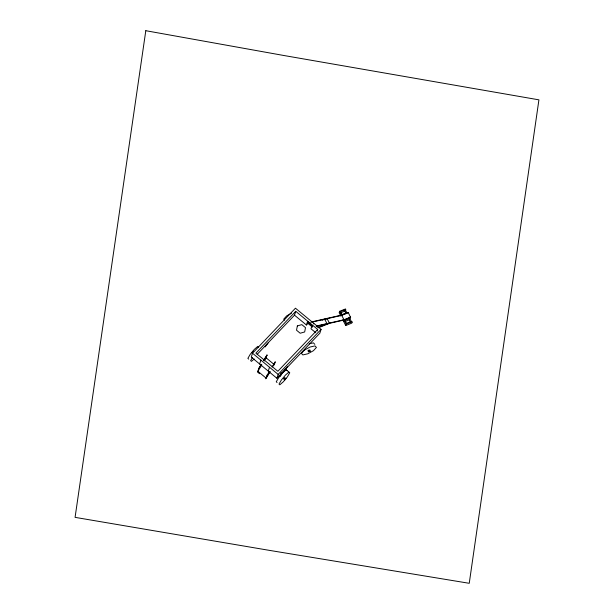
<?xml version="1.0" encoding="UTF-8"?>
<svg xmlns="http://www.w3.org/2000/svg" width="614" height="614" viewBox="0 0 614 614"><rect width="100%" height="100%" fill="white"/><g stroke="black" fill="none" stroke-linecap="round" stroke-linejoin="round"><path stroke-width="0.92" d="M252.515 353.234L251.264 357.095L276.906 378.255L319.84 333.218L321.084 329.357L295.449 308.197L252.515 353.234L278.15 374.394L276.906 378.255M259.622 363.995L260.866 360.134M263.467 360.602L266.1 357.839L267.036 354.946L263.797 360.257M268.264 371.125L269.508 367.264M267.067 375.215L266.131 378.109L257.888 371.309L258.824 368.415L261.311 364.332M272.37 366.712L274.343 364.639L275.272 361.746L272.04 367.057M257.189 354.316L294.497 315.182L295.748 311.321L317.722 329.449L317.223 331M279.04 375.453L279.953 376.213L281.074 372.736M282.317 372.038L281.742 373.811L285.495 368.776M294.497 315.182L306.401 324.998L307.437 321.782L312.019 325.558L310.983 328.782L315.788 332.742M308.458 321.782L307.936 323.394L306.401 324.998M313.554 323.954L313.762 323.309M345.828 309.456L345.521 308.949L339.626 311.298L339.158 312.749L340.839 316.003M345.966 313.409L344.784 311.114L345.252 309.671L340.425 311.597L341.998 314.644L346.826 312.718L345.252 309.671M343.656 321.467L344.124 320.017L350.663 317.123L344.231 319.694L316.34 326.003M350.563 317.446L348.268 312.48L341.829 315.051L311.144 321.989M346.227 324.085L352.129 321.728L352.428 322.243L351.661 323.179L345.759 325.535L346.227 324.085L339.626 311.298M350.464 322.12L349.282 319.833L349.75 318.382L344.922 320.308L346.503 323.363L351.331 321.437L349.75 318.382M252.507 357.409L250.627 360.641L251.433 361.377L254.211 358.983M258.77 368.577L261.119 364.731M263.928 360.119L266.983 355.107M261.802 364.808L257.473 372L259.53 373.696M264.166 361.009L266.154 357.678M267.013 375.377L269.354 371.531M266.184 377.948L270.045 371.608M265.708 378.8L269.991 371.769M265.286 346.288L266.898 344.132M265.156 346.918L268.433 342.528M283.123 372.406L287.498 366.543M295.748 311.321L255.877 353.142L277.85 371.27L317.722 329.449M278.15 374.394L321.084 329.357M279.953 376.213L281.488 374.601M288.948 372.061L285.472 375.054L281.358 380.02L279.017 384.057L279.815 384.801L283.292 381.808L287.406 376.835L289.747 372.798L286.201 369.797L282.724 372.782L278.61 377.756L276.269 381.793L277.067 382.53M291.512 313.217L286.692 315.88L283.722 319.15L284.673 320.155M310.116 322.527L307.936 323.394L312.511 327.17M322.143 320.247L324.706 319.219L327.101 323.87L317.714 327.615M340.762 312.726L344.784 311.114M324.568 319.694L327.139 318.674L329.534 323.317L318.428 327.753M348.161 312.802L341.729 315.366L311.935 322.112M345.26 321.437L349.282 319.833M316.164 326.349L344.124 320.017M309.272 343.794L313.424 342.858L314.852 344.362M253.098 351.177L251.817 352.804M309.993 349.988L308.52 350.21L307.852 350.84L308.251 351.047M266.1 357.839L274.343 364.639M286.201 369.797L286.999 370.534M258.617 347.11L257.819 346.373L254.342 349.366L250.228 354.332L247.879 358.369L248.685 359.113M350.026 317.661L350.325 318.175M342.858 319.917L345.759 325.535M311.313 324.844L312.112 326.395M145.802 30.7L75.077 517.356L269.431 550.374L469.242 583.3L538.923 99.844L283.538 55.444L145.802 30.7M297.353 325.911L296.524 330.209L300.192 333.233L304.674 331.959L305.503 327.661L301.842 324.637L297.353 325.911M284.136 378.416C282.586 381.117 286.746 375.737 284.136 378.416M285.049 379.168C283.499 381.87 287.667 376.489 285.049 379.168M304.383 350.141L301.413 353.411L302.84 354.923L307.829 353.787L313.462 350.686L316.433 347.417L315.005 345.905L310.016 347.033L304.383 350.141M309.049 351.223L308.374 351.86L310.523 351.001L309.049 351.223"/></g></svg>
